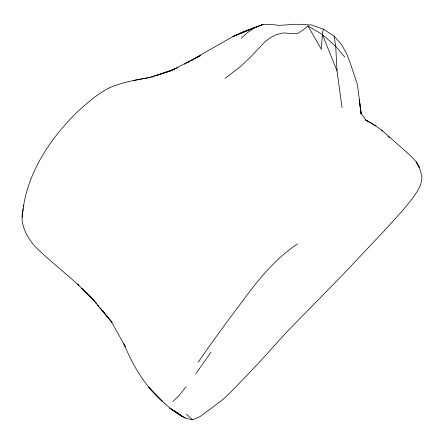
<?xml version="1.0" encoding="UTF-8"?>
<svg xmlns="http://www.w3.org/2000/svg" width="444" height="444" viewBox="0 0 444 444"><rect width="100%" height="100%" fill="white"/><g stroke="black" fill="none" stroke-linecap="round" stroke-linejoin="round"><path stroke-width="0.67" d="M184.354 64.214L232.939 36.552L242.84 31.763L263.037 24.448L271.317 24.52L279.665 25.375L295.593 24.231L311.583 24.981L323.238 29.11L322.394 34.532L321.323 49.295L307.964 25.902L303.441 29.742L297.896 33.372L291.125 33.528L283.805 32.9L276.817 34.41L270.346 37.668L264.569 42.202L251.543 56.077L241.142 66.001L225.064 78.433M22.305 217.172C24.847 176.984 47.991 141.087 75.902 113.337C86.047 103.852 96.537 94.528 108.93 88.067C121.512 82.406 135.176 80.087 148.662 77.672L150.505 77.334M23.327 208.791C18.964 222.76 26.207 236.191 35.12 246.542C53.508 264.84 74.942 279.803 92.463 299.067L94.3 300.954M23.61 206.81L23.798 205.489M195.676 373.904L210.983 352.225M198.191 362.226C213.769 339.31 230.503 317.194 247.086 294.994C261.505 275.802 277.422 257.365 297.497 243.878M186.064 386.702L178.965 395.754L172.877 401.476M241.153 38.301L247.68 32.468L255.061 27.456L263.037 24.448L232.939 36.552L255.061 27.456M187.923 62.421L189.116 61.772M192.097 60.151L200.455 55.617L170.413 70.951L157.531 75.197M172.45 69.958L178.055 67.438M100.366 308.153L111.089 321.195L125.424 346.803L123.904 343.867C133.167 366.433 146.037 387.867 164.924 403.674C172.988 410.656 181.818 418.248 192.652 419.769L199.878 416.688L209.685 409.507L223.571 398.967L232.517 390.332L258.641 363.026L288.35 330.314L341.53 276.085L384.099 230.952L402.12 211.105L412.26 198.829L417.465 191.053L420.501 184.904L421.8 179.876L421.783 175.519L419.142 166.778L416.228 161.921L419.364 167.738L416.489 162.143L411.349 156.471L382.894 131.113L375.768 125.868L366.139 120.252L361.161 113.481L359.263 99.772L361.094 113.875M173.476 69.664L170.413 70.951L148.662 77.672M175.125 68.765L151.737 77.106L153.668 76.473M133.172 80.553L150.411 77.356M375.768 125.868L364.957 119.458M307.964 25.902L322.394 34.532L335.697 46.259L344.677 56.993M323.238 29.11L334.043 36.003L341.658 44.666L346.72 53.857L350.027 62.465L357.47 84.682L361.144 113.842M185.326 418.198L169.73 408.064L181.901 416.233L175.225 411.355M381.39 130.492L382.434 131.213M365.418 119.924L368.193 121.85M177.705 413.314L181.901 416.233M173.954 410.506L177.167 412.914M192.652 419.769L186.436 414.235M388.062 136.225L389.582 137.612M79.043 285.603L77.606 284.16L78.605 285.165M81.918 288.489L92.463 299.067L112.166 322.566M82.023 288.611L94.239 300.91M99.939 307.664L111.527 321.839M322.394 34.532L337.018 70.935L342.074 107.726M360.744 112.454L360.966 113.819M334.043 36.003L335.697 46.259L337.018 70.935M162.676 401.626L148.707 387.401L162.676 401.626M96.503 303.457L95.216 301.892L96.503 303.468M98.651 306.066L97.791 305.022L98.651 306.094"/></g></svg>
